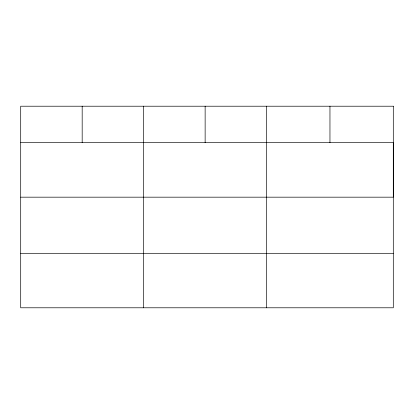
<?xml version="1.0" encoding="UTF-8"?>
<svg xmlns="http://www.w3.org/2000/svg" width="414" height="414" viewBox="0 0 414 414"><rect width="100%" height="100%" fill="white"/><g stroke="black" fill="none" stroke-linecap="round" stroke-linejoin="round"><path stroke-width="0.62" d="M20.7 142.685L393.3 142.685L393.3 197.173L20.7 197.173M20.7 253.306L393.3 253.306M329.958 106.212L329.958 142.685M266.616 106.212L266.616 307.788M205.137 106.212L205.137 142.685M143.658 106.212L143.658 307.788M82.179 106.212L82.179 142.685M393.3 106.212L20.7 106.212L20.7 307.788L393.3 307.788L393.3 106.212"/></g></svg>
